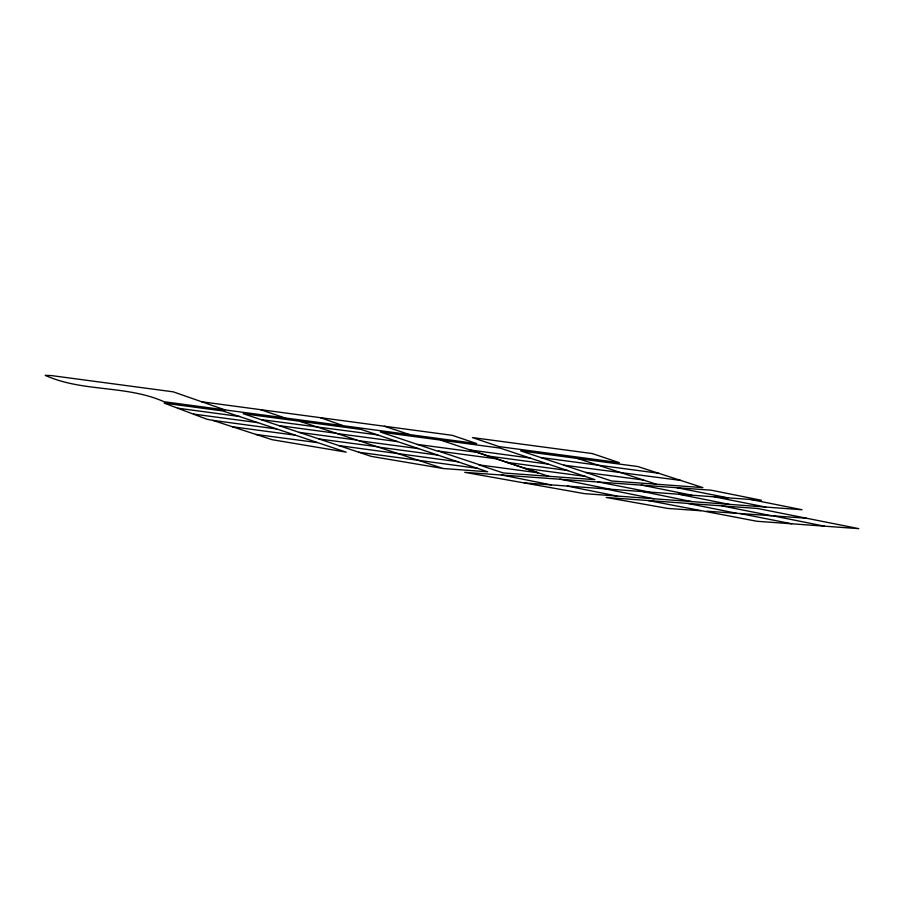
<?xml version="1.0" encoding="UTF-8"?>
<svg xmlns="http://www.w3.org/2000/svg" width="904" height="904" viewBox="0 0 904 904"><rect width="100%" height="100%" fill="white"/><g stroke="black" fill="none" stroke-linecap="round" stroke-linejoin="round"><path stroke-width="1.36" d="M524.343 482.928L761.428 500.285L711.267 490.205L464.758 472.351L584.459 493.64L802.085 509.743L751.032 499.539M700.815 510.76L667.751 508.432L606.177 497.471L757.654 508.5L858.8 528.648L756.919 521.269L648.145 500.533M706.623 511.189L806.413 518.207M656.236 484.205L611.567 480.984L520.647 450.859L637.806 466.532L702.883 487.618L656.236 484.205L577.543 458.452M443.344 468.532L487.697 471.775L361.284 429.468L243.165 413.682L371.295 456.396L443.344 468.532L299.608 421.219M548.807 476.295L503.223 472.939L478.747 464.837L538.027 472.781L548.807 476.295L594.934 479.651L500.036 448.068L380.335 432.01L436.722 450.87L496.488 458.836L538.027 472.781L440.643 440.078M261.369 419.648L377.917 434.926M563.836 465.164L680.949 480.442M193.546 414.088L257.776 422.631L346.187 452.147L272.059 439.683L212.802 420.371L207.016 419.264L164.223 403.127L222.666 410.924L257.776 422.631M337.497 433.615L397.534 441.593M417.422 444.429L477.38 452.395L488.284 456.079L548.14 464.102M359.012 440.745L418.552 448.644M585.645 472.408L643.445 480.013M338.684 445.559L458.577 461.831M201.592 401.76L452.203 435.321L476.724 443.593L164.065 401.749C126.277 384.878 82.863 392.347 45.2 375.352L51.336 375.567L173.229 391.839L224.96 409.885M177.851 408.19L239.537 416.484M540.897 457.526L658.914 473.289M470.272 450.011L530.162 458.034M279.381 425.671L336.548 433.332M212.802 420.371L276.635 428.971M299.224 432.372L356.911 440.067M506.715 462.339L568.119 470.555M232.452 426.767L295.314 435.186M318.897 438.937L377.092 446.7M378.369 447.107L437.705 455.085M524.919 468.328L585.43 476.408M255.742 434.406L317.293 442.598M358.685 452.226L477.696 468.351M597.578 481.809L649.592 492.092M740.026 513.54L791.701 523.766M676.904 487.708L727.957 497.833M714.363 496.838L765.824 507.099M722.149 505.924L771.598 515.755M501.437 474.939L551.361 484.917M641.275 485.03L691.718 495.166M678.633 494.228L729.212 504.364M773.248 515.879L824.482 526.173M559.791 479.109L609.997 489.2M567.362 486.081L616.935 496.036M687.718 503.404L736.511 513.28M604.9 488.838L654.123 498.793M643.004 491.618L691.797 501.63M384.426 426.259L409.874 434.654M438.35 451.085L480.386 465.051M260.567 409.67L284.896 417.93M320.344 417.659L343.486 425.773M592.256 453.548L472.442 437.57L498.985 446.587L619.376 462.678L592.256 453.548"/></g></svg>
